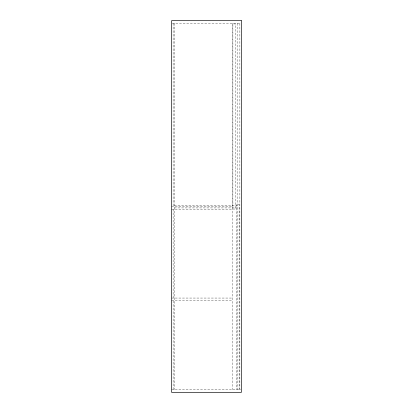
<?xml version="1.0" encoding="UTF-8"?>
<svg xmlns="http://www.w3.org/2000/svg" width="413" height="413" viewBox="0 0 413 413"><rect width="100%" height="100%" fill="white"/><g stroke="black" fill="none" stroke-linecap="round" stroke-linejoin="round"><path stroke-width="0.31" stroke-dasharray="2.06 1.55" d="M172.247 23.381L240.753 23.381M174.338 205.194L237.145 205.194M171.607 206.495L232.292 206.495M174.338 207.925L237.145 207.925M171.607 209.226L232.292 209.226M171.607 298.052L232.292 298.052M171.607 300.783L232.292 300.783M171.607 389.598L240.753 389.598M239.876 23.381L239.876 389.598M239.117 389.609L239.117 204.523L236.386 204.523L236.386 389.609M237.145 23.381L237.145 389.598M232.292 23.381L232.292 389.609M174.338 23.381L174.338 389.598M173.124 23.381L173.124 206.495M173.124 209.226L173.124 298.052M173.124 300.783L173.124 389.609M235.627 23.949L232.896 23.949L232.896 209.035L235.627 209.035L235.627 23.949"/><path stroke-width="0.62" d="M241.393 20.65L171.607 20.65L171.607 392.35L241.393 392.35L241.393 20.65"/></g></svg>
